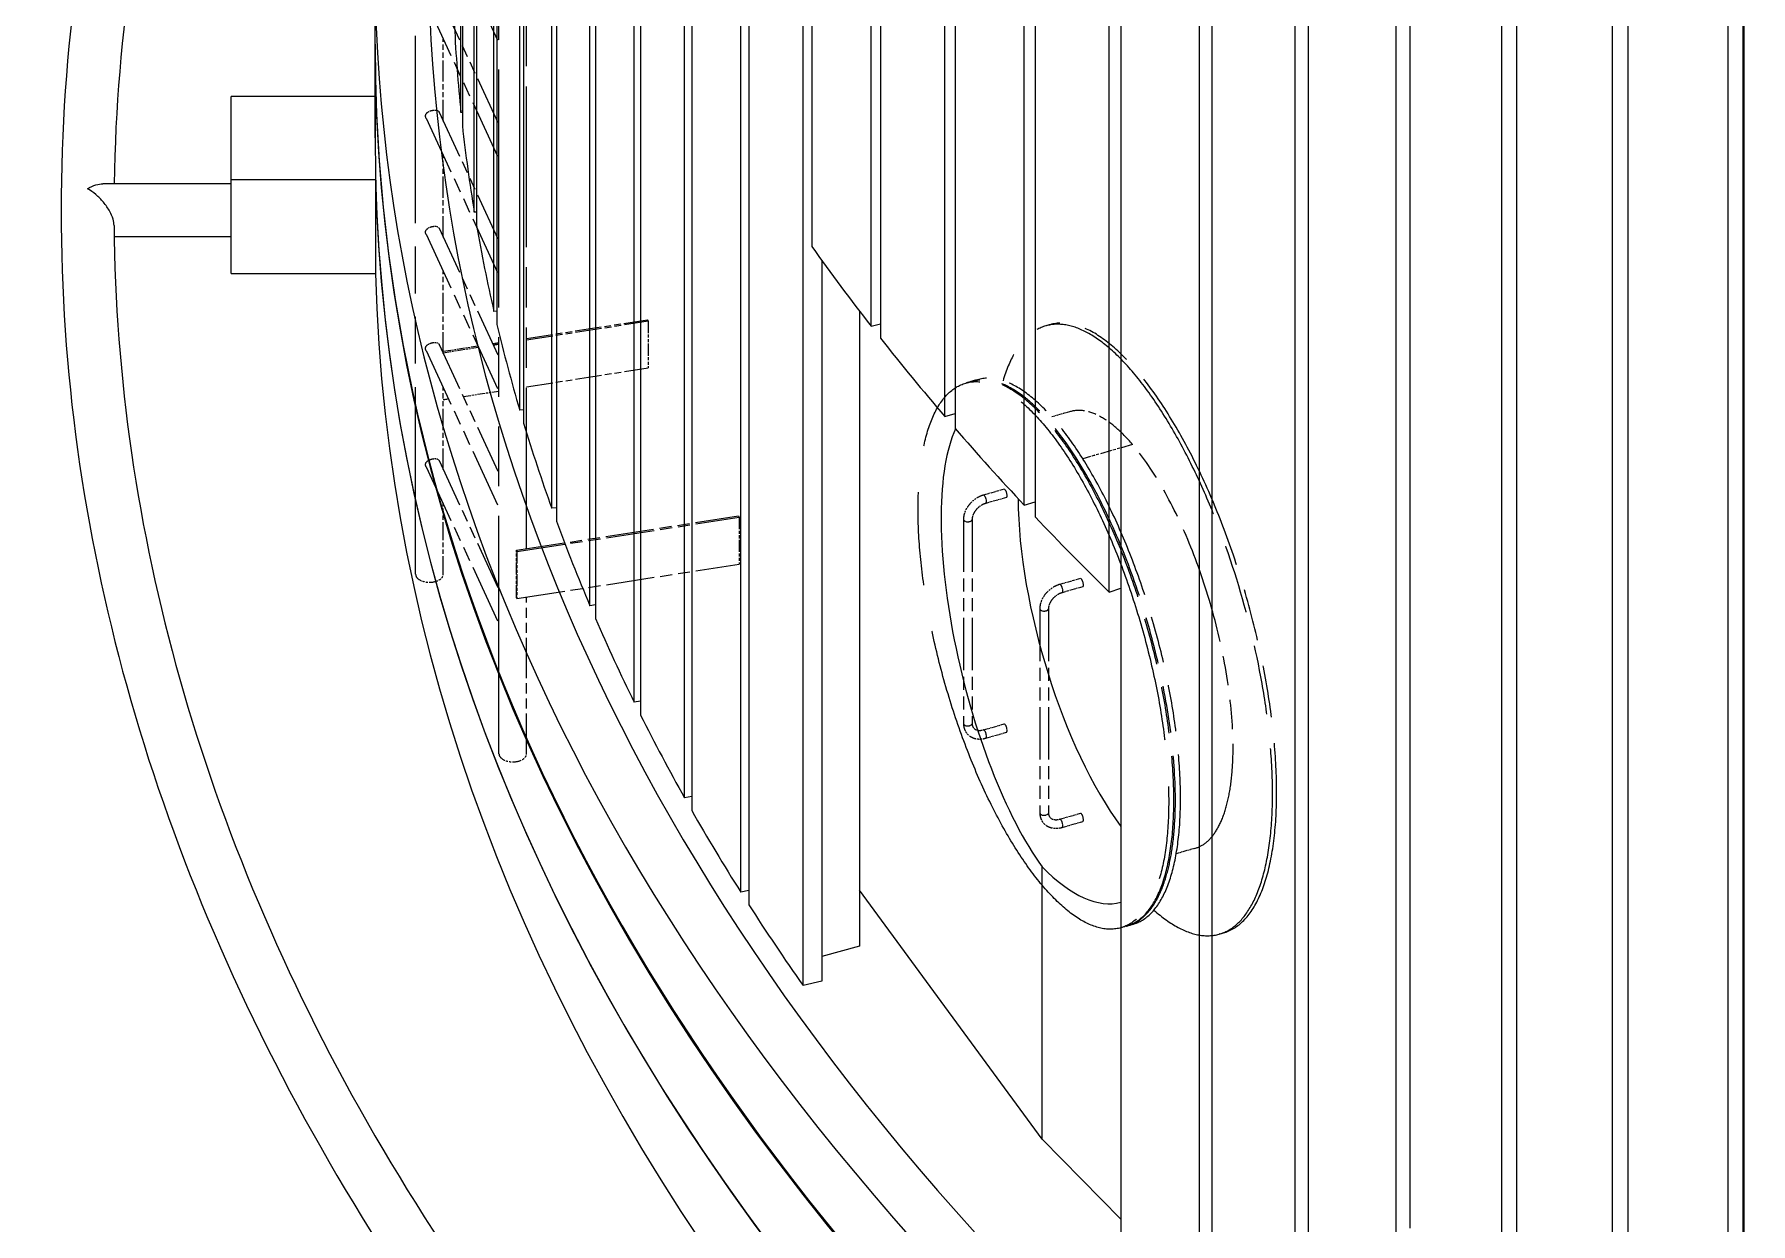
# Model space of a CAD drawing. Header units: millimetres. Extents: x 0 to 89100, y 0 to 63000.
# Drawn here: x 73388 to 75626, y 45096 to 46648 of the extents above; entities that cross this region are included whole.
import ezdxf

# ---------------------------------------------------------------- set-up
doc = ezdxf.new("R2010")
doc.units = ezdxf.units.MM
doc.header["$LTSCALE"] = 150
doc.linetypes.add('DOUBLE_DASH_CHAIN', pattern=[1.2403, 0.6614, -0.0827, 0.1654, -0.0827, 0.1654, -0.0827])
doc.layers.add('Reference', color=7, linetype='DOUBLE_DASH_CHAIN', lineweight=25)
doc.layers.add('Visible', color=7, linetype='Continuous', lineweight=25)

msp = doc.modelspace()

# ---------------------------------------------------------------- linework, layer by layer
at = {"layer": 'Reference', "ltscale": 3.129597}
msp.add_line((73993.77, 45709.08), (73993.77, 46916.64), dxfattribs=at)
at = {"layer": 'Reference', "ltscale": 2.462375}
msp.add_line((73885.07, 45943.31), (73885.07, 46893.43), dxfattribs=at)
at = {"layer": 'Reference', "ltscale": 0.77782}
for p, q in [((73898.63, 46841.51), (73993.77, 46636.5)), ((73898.63, 46689.95), (73993.77, 46484.94)), ((73898.63, 46538.38), (73993.77, 46333.38)), ((73898.63, 46386.82), (73993.77, 46181.81)), ((73898.63, 46235.26), (73993.77, 46030.25)), ((73898.63, 46083.7), (73993.77, 45878.69))]:
    msp.add_line(p, q, dxfattribs=at)
at = {"layer": 'Reference', "ltscale": 2.114057}
msp.add_line((74029.77, 45976.68), (74029.77, 46792.4), dxfattribs=at)
at = {"layer": 'Reference', "ltscale": 0.638762}
for p, q in [((73915.64, 46697.84), (73993.77, 46529.48)), ((73915.64, 46546.28), (73993.77, 46377.92)), ((73915.64, 46394.72), (73993.77, 46226.35)), ((73915.64, 46243.15), (73993.77, 46074.79)), ((73915.64, 46091.59), (73993.77, 45923.23))]:
    msp.add_line(p, q, dxfattribs=at)
at = {"layer": 'Reference', "ltscale": 0.277276}
for p, q in [((73921.07, 46534.57), (73921.07, 46641.59)), ((73921.07, 46383.01), (73921.07, 46490.03)), ((73921.07, 46231.45), (73921.07, 46338.47)), ((73921.07, 46079.89), (73921.07, 46186.91))]:
    msp.add_line(p, q, dxfattribs=at)
at = {"layer": 'Reference', "ltscale": 0.345256}
msp.add_line((74029.77, 46251.03), (74187.41, 46275.41), dxfattribs=at)
at = {"layer": 'Reference', "ltscale": 0.346957}
for p, q in [((74029.77, 46249.23), (74188.19, 46273.74)), ((74029.77, 46188), (74188.19, 46212.5))]:
    msp.add_line(p, q, dxfattribs=at)
at = {"layer": 'Reference', "ltscale": 0.006248}
for p, q in [((74187.41, 46275.41), (74188.19, 46273.74)), ((74306.21, 46019.44), (74306.99, 46017.77)), ((74016.43, 45974.61), (74017.21, 45972.94)), ((74017.21, 45911.7), (74016.43, 45913.37))]:
    msp.add_line(p, q, dxfattribs=at)
at = {"layer": 'Reference', "ltscale": 0.158612}
for p, q in [((74188.19, 46273.74), (74188.19, 46212.5)), ((74306.99, 46017.77), (74306.99, 45956.53)), ((74016.43, 45913.37), (74016.43, 45974.61)), ((74017.21, 45972.94), (74017.21, 45911.7))]:
    msp.add_line(p, q, dxfattribs=at)
at = {"layer": 'Reference', "ltscale": 0.012597}
for p, q in [((74712.47, 46268.92), (74707.09, 46267.39)), ((74938.5, 45475.48), (74933.11, 45473.95))]:
    msp.add_line(p, q, dxfattribs=at)
at = {"layer": 'Reference', "ltscale": 0.098805}
msp.add_line((73921.07, 46234.21), (73966.22, 46241.2), dxfattribs=at)
at = {"layer": 'Reference', "ltscale": 0.100506}
msp.add_line((73921.07, 46232.42), (73966.99, 46239.52), dxfattribs=at)
at = {"layer": 'Reference', "ltscale": 0.018023}
msp.add_line((73985.5, 46244.18), (73993.77, 46245.46), dxfattribs=at)
at = {"layer": 'Reference', "ltscale": 0.016322}
msp.add_line((73986.28, 46242.51), (73993.77, 46243.67), dxfattribs=at)
at = {"layer": 'Reference', "ltscale": 0.101427}
msp.add_line((73947.17, 46175.22), (73993.51, 46182.39), dxfattribs=at)
at = {"layer": 'Reference', "ltscale": 0.015771}
for p, q in [((74609.27, 46194.68), (74602.55, 46192.76)), ((74618.02, 46197.17), (74611.29, 46195.25)), ((74820.41, 45486.69), (74813.69, 45484.77)), ((74811.67, 45484.2), (74804.94, 45482.28))]:
    msp.add_line(p, q, dxfattribs=at)
at = {"layer": 'Reference', "ltscale": 0.014819}
msp.add_line((73921.07, 46171.18), (73927.88, 46172.23), dxfattribs=at)
at = {"layer": 'Reference', "ltscale": 0.057079}
for p, q in [((74738.94, 46155.58), (74714.71, 46148.68)), ((74901.27, 45585.75), (74877.03, 45578.85))]:
    msp.add_line(p, q, dxfattribs=at)
at = {"layer": 'Reference', "ltscale": 0.15312}
msp.add_line((74820.1, 46112.56), (74755.17, 46094.06), dxfattribs=at)
at = {"layer": 'Reference', "ltscale": 0.153132}
msp.add_line((74820.13, 46112.53), (74755.19, 46094.03), dxfattribs=at)
at = {"layer": 'Reference'}
msp.add_line((74820.1, 46112.52), (74820.1, 46112.56), dxfattribs=at)
at = {"layer": 'Reference', "ltscale": 0.063385}
for p, q in [((74652.43, 46054.27), (74625.52, 46046.61)), ((74655.51, 46043.45), (74628.6, 46035.79)), ((74751.98, 45937.78), (74725.08, 45930.11)), ((74755.06, 45926.96), (74728.16, 45919.29)), ((74625.52, 45740.42), (74652.43, 45748.09)), ((74628.6, 45729.6), (74655.51, 45737.27)), ((74725.08, 45623.93), (74751.98, 45631.59)), ((74728.16, 45613.11), (74755.06, 45620.77))]:
    msp.add_line(p, q, dxfattribs=at)
at = {"layer": 'Reference', "ltscale": 0.238442}
msp.add_line((73921.07, 45943.31), (73921.07, 46035.35), dxfattribs=at)
at = {"layer": 'Reference', "ltscale": 0.634748}
for p, q in [((74016.43, 45974.61), (74306.21, 46019.44)), ((74017.21, 45972.94), (74306.99, 46017.77)), ((74017.21, 45911.7), (74306.99, 45956.53))]:
    msp.add_line(p, q, dxfattribs=at)
at = {"layer": 'Reference', "ltscale": 0.690297}
for p, q in [((74599.58, 46015.07), (74599.58, 45748.69)), ((74610.83, 46015.07), (74610.83, 45748.69)), ((74699.14, 45898.57), (74699.14, 45632.19)), ((74710.39, 45898.57), (74710.39, 45632.19))]:
    msp.add_line(p, q, dxfattribs=at)
at = {"layer": 'Reference', "ltscale": 0.530077}
msp.add_line((74029.77, 45709.08), (74029.77, 45913.65), dxfattribs=at)
at = {"layer": 'Reference', "ltscale": 3.641701}
msp.add_ellipse((74820.1, 45870.67), major_axis=(-113.01, 396.72), ratio=0.36128, start_param=2.6263905, end_param=6.7983875, dxfattribs=at)
at = {"layer": 'Reference', "ltscale": 2.742245}
msp.add_ellipse((74825.48, 45872.2), major_axis=(-113.01, 396.72), ratio=0.36128, start_param=3.1415927, end_param=6.2831853, dxfattribs=at)
at = {"layer": 'Reference', "ltscale": 4.911191}
msp.add_ellipse((74703.75, 45837.52), major_axis=(101.2, -355.24), ratio=0.36128, dxfattribs=at)
at = {"layer": 'Reference', "ltscale": 2.455545}
for centre in [(74710.47, 45839.44), (74719.21, 45841.93)]:
    msp.add_ellipse(centre, major_axis=(-101.2, 355.24), ratio=0.36128, start_param=3.1415927, end_param=6.2831853, dxfattribs=at)
at = {"layer": 'Reference', "ltscale": 2.467834}
msp.add_ellipse((74712.49, 45840.01), major_axis=(-101.2, 355.24), ratio=0.36128, start_param=3.1337317, end_param=6.2910462, dxfattribs=at)
at = {"layer": 'Reference', "ltscale": 0.418481}
msp.add_ellipse((74820.1, 45870.67), major_axis=(-81.16, 284.92), ratio=0.36128, start_param=5.6154992, end_param=6.2831853, dxfattribs=at)
at = {"layer": 'Reference', "ltscale": 1.550712}
msp.add_ellipse((74820.1, 45870.67), major_axis=(81.16, -284.92), ratio=0.36128, start_param=0, end_param=2.473732, dxfattribs=at)
at = {"layer": 'Reference', "ltscale": 0.033556}
for centre, major_axis, ratio, start_param, end_param in [((74627.06, 46041.2), (1.54, -5.41), 0.36128, 0.1570796, 2.984513), ((74605.2, 46015.07), (5.62, 0), 0.5773503, 3.2986723, 6.1261057), ((74726.62, 45924.7), (1.54, -5.41), 0.36128, 0.1570796, 2.984513), ((74704.76, 45898.57), (5.62, 0), 0.5773503, 3.2986723, 6.1261057), ((74605.2, 45748.69), (5.62, 0), 0.5773503, 3.2986723, 6.1261057), ((74627.06, 45735.01), (-1.54, 5.41), 0.36128, 3.2986723, 6.1261057), ((74704.76, 45632.19), (5.62, 0), 0.5773503, 3.2986723, 6.1261057), ((74726.62, 45618.52), (-1.54, 5.41), 0.36128, 3.2986723, 6.1261057)]:
    msp.add_ellipse(centre, major_axis=major_axis, ratio=ratio, start_param=start_param, end_param=end_param, dxfattribs=at)
at = {"layer": 'Reference', "ltscale": 0.037296}
for centre, start_param in [((74653.97, 46048.86), 3.1415926), ((74753.52, 45932.37), 3.1415927), ((74653.97, 45742.68), 3.1415926), ((74753.52, 45626.18), 3.1415926)]:
    msp.add_ellipse(centre, major_axis=(-1.54, 5.41), ratio=0.36128, start_param=start_param, end_param=6.2831853, dxfattribs=at)
at = {"layer": 'Reference', "ltscale": 0.119566}
for centre in [(73903.07, 45943.31), (74011.77, 45709.08)]:
    msp.add_ellipse(centre, major_axis=(18, 0), ratio=0.5773503, start_param=3.1415927, end_param=6.2831853, dxfattribs=at)
at = {"layer": 'Reference', "ltscale": 0.063434}
for points in [[(73898.63, 46538.38), (73898.45, 46538.78), (73898.3, 46539.19), (73898.06, 46540.11), (73897.99, 46540.62), (73897.99, 46541.61), (73898.06, 46542.1), (73898.33, 46543.05), (73898.54, 46543.51), (73899.34, 46544.81), (73900.12, 46545.56), (73901.87, 46546.79), (73902.96, 46547.34), (73904.72, 46547.99), (73905.33, 46548.18), (73906.54, 46548.49), (73907.15, 46548.61), (73908.31, 46548.79), (73908.9, 46548.85), (73910.05, 46548.91), (73910.6, 46548.9), (73912.18, 46548.77), (73913.1, 46548.52), (73914.51, 46547.79), (73915.11, 46547.25), (73915.55, 46546.45), (73915.6, 46546.36), (73915.64, 46546.28)], [(73898.63, 46386.82), (73898.45, 46387.22), (73898.3, 46387.62), (73898.06, 46388.55), (73897.99, 46389.06), (73897.99, 46390.05), (73898.06, 46390.54), (73898.33, 46391.49), (73898.54, 46391.95), (73899.34, 46393.25), (73900.12, 46394), (73901.87, 46395.22), (73902.96, 46395.78), (73904.72, 46396.43), (73905.33, 46396.62), (73906.54, 46396.93), (73907.15, 46397.05), (73908.31, 46397.23), (73908.9, 46397.29), (73910.05, 46397.35), (73910.6, 46397.34), (73912.18, 46397.2), (73913.1, 46396.96), (73914.51, 46396.23), (73915.11, 46395.69), (73915.55, 46394.89), (73915.6, 46394.8), (73915.64, 46394.72)], [(73898.63, 46235.26), (73898.45, 46235.66), (73898.3, 46236.06), (73898.06, 46236.98), (73897.99, 46237.5), (73897.99, 46238.48), (73898.06, 46238.98), (73898.33, 46239.93), (73898.54, 46240.39), (73899.34, 46241.69), (73900.12, 46242.44), (73901.87, 46243.66), (73902.96, 46244.22), (73904.72, 46244.87), (73905.33, 46245.05), (73906.54, 46245.37), (73907.15, 46245.49), (73908.31, 46245.67), (73908.9, 46245.73), (73910.05, 46245.78), (73910.6, 46245.78), (73912.18, 46245.64), (73913.1, 46245.4), (73914.51, 46244.67), (73915.11, 46244.13), (73915.55, 46243.32), (73915.6, 46243.24), (73915.64, 46243.15)], [(73898.63, 46083.7), (73898.45, 46084.09), (73898.3, 46084.5), (73898.06, 46085.42), (73897.99, 46085.94), (73897.99, 46086.92), (73898.06, 46087.42), (73898.33, 46088.37), (73898.54, 46088.83), (73899.34, 46090.12), (73900.12, 46090.88), (73901.87, 46092.1), (73902.96, 46092.65), (73904.72, 46093.3), (73905.33, 46093.49), (73906.54, 46093.8), (73907.15, 46093.93), (73908.31, 46094.11), (73908.9, 46094.17), (73910.05, 46094.22), (73910.6, 46094.21), (73912.18, 46094.08), (73913.1, 46093.84), (73914.51, 46093.1), (73915.11, 46092.56), (73915.55, 46091.76), (73915.6, 46091.68), (73915.64, 46091.59)]]:
    msp.add_open_spline(points, degree=3, knots=[3.4243653, 3.4243653, 3.4243653, 3.4243653, 3.61045, 3.61045, 3.8515697, 3.8515697, 4.0926893, 4.0926893, 4.333809, 4.333809, 4.8160483, 4.8160483, 5.2967014, 5.2967014, 5.5370279, 5.5370279, 5.7773545, 5.7773545, 6.0176811, 6.0176811, 6.2580076, 6.2580076, 6.7386607, 6.7386607, 7.2209, 7.2209, 7.275935, 7.275935, 7.275935, 7.275935], dxfattribs=at)
at = {"layer": 'Reference', "ltscale": 0.09557}
for points in [[(74625.52, 46046.61), (74622.76, 46045.82), (74620.04, 46044.65), (74614.92, 46041.68), (74612.51, 46039.87), (74608.18, 46035.77), (74606.26, 46033.48), (74603.07, 46028.57), (74601.79, 46025.95), (74600.05, 46020.57), (74599.58, 46017.8), (74599.58, 46015.07)], [(74725.08, 45930.11), (74722.31, 45929.33), (74719.6, 45928.16), (74714.48, 45925.18), (74712.07, 45923.38), (74707.74, 45919.28), (74705.82, 45916.98), (74702.62, 45912.07), (74701.35, 45909.45), (74699.61, 45904.07), (74699.14, 45901.31), (74699.14, 45898.57)]]:
    msp.add_open_spline(points, degree=3, knots=[0, 0, 0, 0, 0.3141593, 0.3141593, 0.6283185, 0.6283185, 0.9424778, 0.9424778, 1.2566371, 1.2566371, 1.5707963, 1.5707963, 1.5707963, 1.5707963], dxfattribs=at)
at = {"layer": 'Reference', "ltscale": 0.066655}
for points in [[(74628.6, 46035.79), (74626.93, 46035.31), (74625.21, 46034.6), (74621.87, 46032.74), (74620.26, 46031.59), (74617.31, 46028.99), (74615.98, 46027.54), (74613.75, 46024.48), (74612.85, 46022.88), (74611.53, 46019.73), (74611.11, 46018.17), (74610.86, 46016.16), (74610.83, 46015.6), (74610.83, 46015.07)], [(74728.16, 45919.29), (74726.49, 45918.82), (74724.76, 45918.1), (74721.43, 45916.24), (74719.81, 45915.1), (74716.87, 45912.5), (74715.54, 45911.04), (74713.31, 45907.98), (74712.4, 45906.39), (74711.08, 45903.23), (74710.67, 45901.68), (74710.42, 45899.67), (74710.39, 45899.11), (74710.39, 45898.57)]]:
    msp.add_open_spline(points, degree=3, knots=[0, 0, 0, 0, 0.290545, 0.290545, 0.5812158, 0.5812158, 0.8723845, 0.8723845, 1.1629213, 1.1629213, 1.4538109, 1.4538109, 1.5707963, 1.5707963, 1.5707963, 1.5707963], dxfattribs=at)
at = {"layer": 'Reference', "ltscale": 0.0992}
for points in [[(74599.58, 45748.69), (74599.58, 45745.96), (74600.06, 45743.26), (74601.96, 45738.47), (74603.31, 45736.36), (74606.67, 45732.88), (74608.65, 45731.49), (74613.12, 45729.42), (74615.62, 45728.78), (74620.92, 45728.29), (74623.74, 45728.49), (74627.22, 45729.23), (74627.91, 45729.41), (74628.6, 45729.6)], [(74699.14, 45632.19), (74699.14, 45629.46), (74699.61, 45626.76), (74701.51, 45621.98), (74702.86, 45619.87), (74706.22, 45616.38), (74708.21, 45614.99), (74712.67, 45612.92), (74715.17, 45612.28), (74720.48, 45611.8), (74723.3, 45611.99), (74726.78, 45612.74), (74727.47, 45612.91), (74728.16, 45613.11)]]:
    msp.add_open_spline(points, degree=3, knots=[1.5707963, 1.5707963, 1.5707963, 1.5707963, 1.8849556, 1.8849556, 2.1739793, 2.1739793, 2.4538006, 2.4538006, 2.7490769, 2.7490769, 3.0632362, 3.0632362, 3.1415927, 3.1415927, 3.1415927, 3.1415927], dxfattribs=at)
at = {"layer": 'Reference', "ltscale": 0.065107}
for points in [[(74610.83, 45748.69), (74610.83, 45747.26), (74611.07, 45746), (74611.92, 45743.87), (74612.51, 45742.98), (74614.04, 45741.49), (74615, 45740.87), (74617.35, 45739.98), (74618.76, 45739.71), (74621.85, 45739.67), (74623.51, 45739.88), (74625.33, 45740.37), (74625.43, 45740.39), (74625.52, 45740.42)], [(74710.39, 45632.19), (74710.39, 45630.76), (74710.63, 45629.51), (74711.47, 45627.37), (74712.07, 45626.49), (74713.6, 45624.99), (74714.55, 45624.38), (74716.91, 45623.48), (74718.31, 45623.21), (74721.41, 45623.17), (74723.07, 45623.38), (74724.89, 45623.87), (74724.98, 45623.9), (74725.08, 45623.93)]]:
    msp.add_open_spline(points, degree=3, knots=[1.5707963, 1.5707963, 1.5707963, 1.5707963, 1.8829463, 1.8829463, 2.1971055, 2.1971055, 2.5112648, 2.5112648, 2.8254241, 2.8254241, 3.1249448, 3.1249448, 3.1415927, 3.1415927, 3.1415927, 3.1415927], dxfattribs=at)
at = {"layer": 'Visible'}
for p, q in [((73944.16, 46545.6), (73944.16, 50137.17)), ((73946.01, 50119.88), (73946.01, 46528.31)), ((73961.57, 46415.7), (73961.57, 50007.27)), ((73964.5, 49990.03), (73964.5, 46398.47)), ((73987.14, 46286.25), (73987.14, 49877.82)), ((73991.16, 49860.65), (73991.16, 46269.09)), ((74020.84, 46157.43), (74020.84, 49748.99)), ((74025.93, 49731.92), (74025.93, 46140.36)), ((74062.61, 46029.39), (74062.61, 49620.96)), ((74068.77, 49604), (74068.77, 46012.44)), ((74112.41, 45902.32), (74112.41, 49493.88)), ((74119.63, 49477.07), (74119.63, 45885.5)), ((74170.17, 45776.37), (74170.17, 49367.93)), ((74178.44, 49351.28), (74178.44, 45759.72)), ((74235.81, 45651.71), (74235.81, 49243.28)), ((74245.13, 49226.81), (74245.13, 45635.25)), ((74309.25, 45528.52), (74309.25, 49120.08)), ((74319.59, 49103.83), (74319.59, 45512.26)), ((74390.39, 45406.94), (74390.39, 48998.51)), ((74401.75, 48982.48), (74401.75, 46370.71)), ((74479.12, 46266.95), (74479.12, 48878.71)), ((74491.48, 48862.93), (74491.48, 46251.16)), ((74575.32, 46149.09), (74575.32, 48760.86)), ((74588.67, 48745.35), (74588.67, 46133.58)), ((74678.88, 46033.33), (74678.88, 48645.1)), ((74693.19, 48629.88), (74693.19, 46018.11)), ((74789.64, 45919.82), (74789.64, 48531.59)), ((74804.9, 48516.68), (74804.9, 44925.11)), ((74907.48, 44828.91), (74907.48, 48420.47)), ((74923.66, 48405.89), (74923.66, 44814.33)), ((75032.22, 44720.34), (75032.22, 48311.9)), ((75049.31, 48297.67), (75049.31, 44706.1)), ((75163.71, 45011.1), (75163.71, 48206.02)), ((75181.69, 48192.15), (75181.69, 45090.48)), ((75301.77, 45001.29), (75301.77, 48102.96)), ((75320.61, 48089.48), (75320.61, 44497.91)), ((75446.22, 44411.3), (75446.22, 48002.86)), ((75465.9, 47989.78), (75465.9, 44398.22)), ((75596.88, 44314.29), (75596.88, 47905.86)), ((75616.06, 47916.21), (75616.06, 44324.64)), ((75617.36, 47893.2), (75617.36, 44301.64)), ((73832.07, 46634.93), (73832.07, 46745.16)), ((73832.07, 46512.46), (73832.07, 46634.93)), ((73832.07, 46634.93), (73832.07, 46512.46)), ((73832.07, 46566.58), (73644.57, 46566.58)), ((73644.57, 46458.33), (73644.57, 46566.58)), ((73946.01, 46545.67), (73944.16, 46545.6)), ((73644.57, 46452.65), (73477.02, 46452.65)), ((73644.57, 46458.33), (73832.77, 46458.33)), ((73644.57, 46335.86), (73644.57, 46458.33)), ((73832.77, 46458.33), (73832.77, 46335.86)), ((73964.5, 46415.87), (73961.57, 46415.7)), ((73644.57, 46383.65), (73491.85, 46383.65)), ((74414.68, 46352.72), (74414.68, 45412.68)), ((73644.57, 46335.86), (73832.77, 46335.86)), ((73991.16, 46286.57), (73987.14, 46286.25)), ((74463.81, 46286.78), (74463.81, 45458.28)), ((74479.12, 46266.95), (74491.48, 46270.17)), ((74025.93, 46157.93), (74020.84, 46157.43)), ((74575.32, 46149.09), (74588.67, 46152.92)), ((74068.77, 46030.14), (74062.61, 46029.39)), ((74678.88, 46033.33), (74693.19, 46037.82)), ((74789.64, 45919.82), (74804.9, 45925.02)), ((74119.63, 45903.35), (74112.41, 45902.32)), ((74178.44, 45777.74), (74170.17, 45776.37)), ((74245.13, 45653.47), (74235.81, 45651.71)), ((74702.4, 45206.39), (74702.4, 45561.57)), ((74319.59, 45530.71), (74309.25, 45528.52)), ((74702.4, 45206.39), (74463.81, 45531.2)), ((74463.81, 45458.28), (74414.68, 45444.72)), ((74414.68, 45412.68), (74390.39, 45406.94)), ((74804.9, 45101.97), (74702.4, 45206.39))]:
    msp.add_line(p, q, dxfattribs=at)
for centre, major_axis, ratio, start_param, end_param in [((80147.07, 50348.97), (-6187.5, 0), 0.5773503, 6.0985564, 9.6081897), ((80147.07, 46745.16), (-6315, 0), 0.5773503, 6.1038739, 9.6040893), ((80147.07, 46757.41), (-6245.17, 0), 0.5773503, 6.1828271, 9.5251361), ((80147.07, 46757.41), (-6213.75, 0), 0.5773503, 0.0275823, 0.0590732), ((80147.07, 46634.93), (6315, 0), 0.5773503, 3.1415927, 6.2831853), ((80147.07, 46634.93), (6315, 0), 0.5773503, 3.1415927, 6.2831853), ((80147.07, 46634.93), (-6315, 0), 0.5773503, 0, 3.1415927), ((80147.07, 46757.41), (-6213.75, 0), 0.5773503, 0.0639013, 0.0953922), ((80147.07, 46512.46), (-6315, 0), 0.5773503, 0, 1.565985), ((80147.07, 46512.46), (-6315, 0), 0.5773503, 0, 1.565985), ((80147.07, 46512.46), (-6315, 0), 0.5773503, 0.0148462, 1.5559502), ((80147.07, 46757.41), (-6213.75, 0), 0.5773503, 0.1002202, 0.1317112), ((80147.07, 47737.2), (-6213.75, 0), 0.5773503, 0.3907722, 0.4222631), ((80147.07, 46389.98), (-6315, 0), 0.5773503, 0.0148462, 1.5520898), ((80147.07, 46757.41), (-6213.75, 0), 0.5773503, 0.1365392, 0.1680302), ((80147.07, 47737.2), (6213.75, 0), 0.5773503, 3.5686838, 3.6001748), ((80147.07, 46757.41), (-6213.75, 0), 0.5773503, 0.1728582, 0.2043492), ((74702.4, 45837.14), (80.5, -327.97), 0.318928, 3.5162667, 5.6272478), ((80147.07, 47737.2), (6213.75, 0), 0.5773503, 3.6050028, 3.6364938), ((74820.1, 45870.67), (92.46, -324.59), 0.36128, 4.056943, 5.5135464), ((80147.07, 46757.41), (-6213.75, 0), 0.5773503, 0.2091772, 0.2406682), ((80147.07, 47737.2), (6213.75, 0), 0.5773503, 3.6413218, 3.6728128), ((80147.07, 46757.41), (-6213.75, 0), 0.5773503, 0.2454962, 0.2769872), ((80147.07, 46757.41), (-6213.75, 0), 0.5773503, 0.2818152, 0.3133062), ((80147.07, 46757.41), (-6213.75, 0), 0.5773503, 0.3181342, 0.3496252), ((74702.4, 45837.14), (105.27, -320.89), 0.4027168, 5.5995921, 6.2619379), ((80147.07, 46757.41), (-6213.75, 0), 0.5773503, 0.3544532, 0.3859442)]:
    msp.add_ellipse(centre, major_axis=major_axis, ratio=ratio, start_param=start_param, end_param=end_param, dxfattribs=at)
for points, knots in [([(73933.32, 47909.43), (73807.06, 47732.48), (73703.22, 47549.93), (73449.5, 46960.74), (73387.73, 46540.52), (73495.04, 45712.43), (73662.89, 45304.97), (74210.49, 44539.36), (74591.91, 44181.64), (75530.13, 43553.11), (76087.45, 43282.7), (77320.59, 42857.25), (77996.18, 42702.28), (79134.67, 42556.79), (79582.18, 42526.26), (80030.47, 42521.76)], [3.5362149, 3.5362149, 3.5362149, 3.5362149, 3.6833053, 3.6833053, 4.0016656, 4.0016656, 4.3186134, 4.3186134, 4.6383092, 4.6383092, 4.9591467, 4.9591467, 5.2799455, 5.2799455, 5.4804087, 5.4804087, 5.4804087, 5.4804087]), ([(73933.32, 47788), (73893.55, 47728.42), (73856.38, 47668.28), (73609.4, 47234.67), (73497.99, 46843.86), (73491.85, 46452.65)], [3.55913562, 3.55913562, 3.55913562, 3.55913562, 3.60928195, 3.60928195, 3.91791825, 3.91791825, 3.91791825, 3.91791825]), ([(73457.07, 46446.32), (73457.08, 46446.32), (73457.09, 46446.33), (73460.77, 46448.45), (73464.47, 46450.11), (73471.14, 46452.13), (73474.18, 46452.65), (73477.02, 46452.65)], [-20.7358766, -20.7358766, -20.7358766, -20.7358766, -20.7306382, -20.7306382, -18.1911006, -18.1911006, -15.9963651, -15.9963651, -15.9963651, -15.9963651]), ([(73491.66, 46398.44), (73491.64, 46401.01), (73491.19, 46403.77), (73489.4, 46409.97), (73487.95, 46413.33), (73483.84, 46420.91), (73480.95, 46424.99), (73474.77, 46432.34), (73471.44, 46435.65), (73464.46, 46441.57), (73460.77, 46444.19), (73457.09, 46446.31), (73457.08, 46446.32), (73457.07, 46446.32)], [-8.7919675, -8.7919675, -8.7919675, -8.7919675, -7.5261885, -7.5261885, -6.0399077, -6.0399077, -4.0540411, -4.0540411, -2.0761884, -2.0761884, 0, 0, 0.0042895, 0.0042895, 0.0042895, 0.0042895]), ([(73491.66, 46398.44), (73495.22, 46002.3), (73606.73, 45606.33), (74037, 44850.91), (74355.86, 44491.71), (75171.55, 43846.12), (75668.2, 43559.9), (76791.11, 43089.15), (77417.19, 42904.69), (78706.78, 42661.66), (79366.94, 42597.55), (80028.95, 42590.78)], [3.9321744, 3.9321744, 3.9321744, 3.9321744, 4.2446997, 4.2446997, 4.557225, 4.557225, 4.8697503, 4.8697503, 5.1822756, 5.1822756, 5.4800765, 5.4800765, 5.4800765, 5.4800765])]:
    msp.add_open_spline(points, degree=3, knots=knots, dxfattribs=at)

doc.saveas('drawing.dxf')
